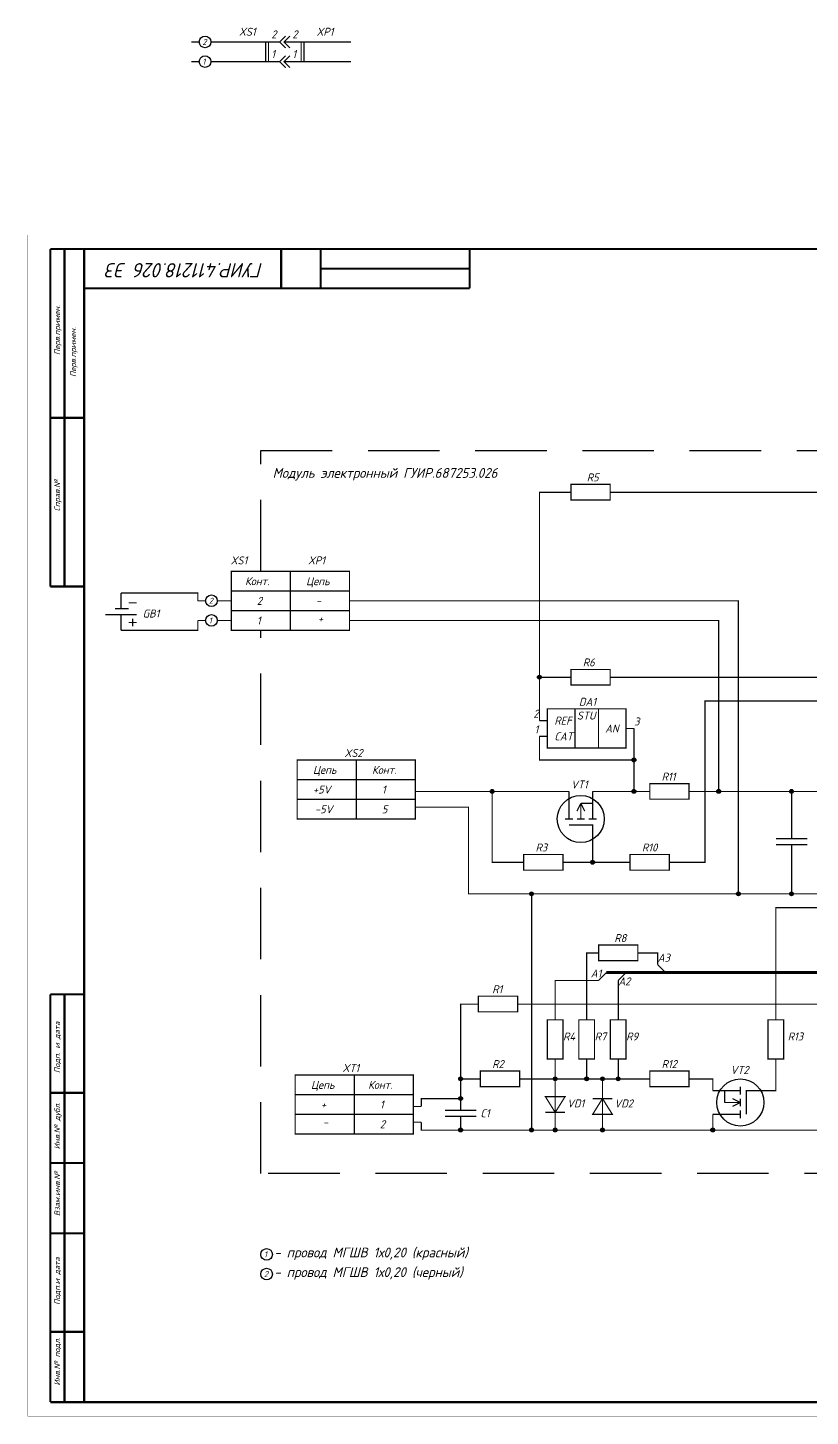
# Model space of a CAD drawing. Header units: millimetres. Extents: x 854 to 2227, y 131 to 625.
# Drawn here: x 1632.7 to 1910.7, y 130.9 to 624.6 of the extents above; entities that cross this region are included whole.
import ezdxf

# ---------------------------------------------------------------- set-up
doc = ezdxf.new("R2010")
doc.units = ezdxf.units.MM
doc.linetypes.add('штриховаяX2', pattern=[38.1, 25.4, -12.7])
doc.styles.add('GOST-2.304_Type-B_italic', font='GOST Common Italic.ttf')

msp = doc.modelspace()

# ---------------------------------------------------------------- linework, layer by layer
at = {"linetype": 'штриховаяX2'}
for p, q in [((1715.46, 431.34), (1715.46, 474.29)), ((1715.46, 474.29), (2200.73, 474.29)), ((1715.46, 217.18), (1715.46, 410.34)), ((2200.73, 217.18), (1715.46, 217.18))]:
    msp.add_line(p, q, dxfattribs=at)
for points, const_width in [([(1693.58, 619.54), (1690.78, 619.54)], 0.42), ([(1697.78, 619.54), (1702.68, 619.54)], 0.42), ([(1702.68, 619.54), (1722.18, 619.54)], 0.42), ([(1717.18, 612.54), (1717.18, 619.54)], 0.42), ([(1718.18, 612.54), (1718.18, 619.54)], 0.42), ([(1724.3, 617.41), (1722.18, 619.54), (1724.3, 621.66)], 0.42), ([(1725.8, 617.41), (1723.68, 619.54), (1725.8, 621.66)], 0.42), ([(1723.68, 619.54), (1744.68, 619.54)], 0.42), ([(1729.8, 612.54), (1729.8, 619.54)], 0.42), ([(1730.8, 612.54), (1730.8, 619.54)], 0.42), ([(1744.68, 619.54), (1747.48, 619.54)], 0.42), ([(1693.58, 612.54), (1690.78, 612.54)], 0.42), ([(1697.78, 612.54), (1702.68, 612.54)], 0.42), ([(1702.68, 612.54), (1722.18, 612.54)], 0.42), ([(1724.3, 610.41), (1722.18, 612.54), (1724.3, 614.66)], 0.42), ([(1725.8, 610.41), (1723.68, 612.54), (1725.8, 614.66)], 0.42), ([(1723.68, 612.54), (1744.68, 612.54)], 0.42), ([(1744.68, 612.54), (1747.48, 612.54)], 0.42), ([(1632.71, 550.92), (2226.67, 550.92), (2226.67, 130.96), (1632.71, 130.96), (1632.71, 550.92)], 0.0991), ([(1640.71, 425.92), (1640.71, 545.92)], 0.749), ([(1640.71, 545.92), (1652.71, 545.92)], 0.749), ([(1645.71, 545.92), (1645.71, 425.92)], 0.749), ([(1652.71, 135.92), (1652.71, 545.92), (2221.71, 545.92), (2221.71, 135.92)], 0.749), ([(1722.71, 545.92), (1722.71, 531.92)], 0.749), ([(1736.71, 531.98), (1736.71, 545.95)], 0.749), ([(1789.71, 545.92), (1789.71, 531.92)], 0.749), ([(1736.71, 538.92), (1789.71, 538.92)], 0.749), ([(1789.68, 531.98), (1652.71, 531.92)], 0.749), ([(1652.71, 485.92), (1640.71, 485.92)], 0.749), ([(1814.49, 378.25), (1814.49, 393.65), (1814.49, 459.45), (1822.89, 459.45)], 0.42), ([(1825.69, 459.45), (1822.89, 459.45)], 0.42), ([(1825.69, 462.25), (1839.63, 462.25), (1839.63, 456.7), (1825.69, 456.7), (1825.69, 462.25)], 0.42), ([(1839.69, 459.45), (1842.49, 459.45)], 0.42), ([(2045.49, 459.45), (2009.09, 459.45), (1960.09, 459.45), (1842.49, 459.45)], 0.42), ([(1704.96, 410.34), (1704.96, 431.34), (1746.96, 431.34), (1746.96, 410.34), (1704.96, 410.34)], 0.42), ([(1725.96, 410.34), (1725.96, 431.34)], 0.42), ([(1652.71, 425.92), (1640.71, 425.92)], 0.749), ([(1665.76, 420.84), (1665.76, 423.64)], 0.42), ([(1693.06, 420.83), (1693.06, 420.83), (1693.06, 423.64), (1665.76, 423.64)], 0.42), ([(1665.76, 420.84), (1665.76, 418.04)], 0.42), ([(1668.56, 420.14), (1671.36, 420.14)], 0.42), ([(1695.86, 420.84), (1693.06, 420.84)], 0.42), ([(1700.06, 420.84), (1704.96, 420.84)], 0.42), ([(1704.96, 424.34), (1746.96, 424.34)], 0.42), ([(1746.96, 420.84), (1749.76, 420.84)], 0.42), ([(1885.17, 316.67), (1885.17, 420.84), (1749.76, 420.84)], 0.42), ([(2109.89, 360.05), (2109.89, 420.25), (2016.79, 420.25), (2016.79, 288.65), (1852.29, 288.65), (1838.29, 288.65)], 1.05), ([(1660.16, 415.94), (1671.36, 415.94)], 0.42), ([(1663.66, 418.04), (1668.56, 418.04)], 0.42), ([(1665.76, 415.94), (1665.76, 413.14)], 0.42), ([(1669.96, 414.54), (1669.96, 411.74)], 0.42), ([(1704.96, 417.34), (1746.96, 417.34)], 0.42), ([(1693.06, 413.83), (1693.06, 413.83), (1693.06, 410.34), (1665.76, 410.34)], 0.42), ([(1665.76, 413.14), (1665.76, 410.34)], 0.42), ([(1668.56, 413.14), (1671.36, 413.14)], 0.42), ([(1695.86, 413.84), (1693.06, 413.84)], 0.42), ([(1700.06, 413.84), (1704.96, 413.84)], 0.42), ([(1746.96, 413.84), (1749.76, 413.84)], 0.42), ([(1749.76, 413.84), (1878.19, 413.84), (1878.19, 353.05)], 0.42), ([(1825.69, 396.45), (1839.63, 396.45), (1839.63, 390.9), (1825.69, 390.9), (1825.69, 396.45)], 0.42), ([(1822.89, 393.65), (1814.49, 393.65)], 0.42), ([(1825.69, 393.65), (1822.89, 393.65)], 0.42), ([(1839.69, 393.65), (1842.49, 393.65)], 0.42), ([(2044.09, 393.65), (1842.49, 393.65)], 0.42), ([(2044.09, 385.25), (1873.29, 385.25), (1873.29, 327.85), (1863.49, 327.85)], 0.42), ([(1817.29, 382.44), (1845.24, 382.44), (1845.24, 368.5), (1817.29, 368.5), (1817.29, 382.44)], 0.42), ([(1827.09, 382.45), (1827.09, 368.45)], 0.42), ([(1835.49, 382.45), (1835.49, 368.45)], 0.42), ([(1898.49, 274.65), (1898.49, 311.75), (2011.89, 311.75), (2011.89, 381.05), (2044.09, 381.05)], 0.42), ([(1817.29, 378.25), (1814.49, 378.25)], 0.42), ([(1845.29, 375.45), (1848.09, 375.45)], 0.42), ([(1848.09, 375.45), (1848.09, 364.25), (1848.09, 353.05)], 0.42), ([(1817.29, 372.65), (1814.49, 372.65)], 0.42), ([(1814.49, 372.65), (1814.49, 364.25), (1848.09, 364.25)], 0.42), ([(1728.39, 343.25), (1728.39, 364.25), (1770.39, 364.25), (1770.39, 343.25), (1728.39, 343.25)], 0.42), ([(1749.39, 343.25), (1749.39, 364.25)], 0.42), ([(1728.39, 357.25), (1770.39, 357.25)], 0.42), ([(1853.7, 355.85), (1867.64, 355.85), (1867.64, 350.3), (1853.7, 350.3), (1853.7, 355.85)], 0.42), ([(1770.39, 353.05), (1773.19, 353.05)], 0.42), ([(1773.19, 353.05), (1797.69, 353.05)], 0.42), ([(1822.19, 353.05), (1797.69, 353.05), (1797.69, 353.05), (1797.69, 327.85), (1806.09, 327.85)], 0.42), ([(1824.99, 353.05), (1822.19, 353.05)], 0.42), ([(1824.99, 343.25), (1824.99, 353.05)], 0.42), ([(1833.39, 343.25), (1833.39, 353.05)], 0.42), ([(1833.39, 353.05), (1836.19, 353.05)], 0.42), ([(1836.19, 353.05), (1848.09, 353.05), (1853.7, 353.05), (1850.89, 353.05)], 0.42), ([(1867.69, 353.05), (1870.49, 353.05)], 0.42), ([(1870.49, 353.05), (1878.19, 353.05), (1904.09, 353.05), (1904.09, 339.05)], 0.42), ([(1904.09, 353.05), (1923.69, 353.05)], 0.42), ([(1728.39, 350.25), (1770.39, 350.25)], 0.42), ([(1770.39, 347.45), (1773.19, 347.45)], 0.42), ([(1999.29, 322.94), (1999.29, 316.65), (1982.49, 316.65), (1885.19, 316.65), (1811.69, 316.65), (1789.29, 316.65), (1789.29, 318.05), (1789.29, 347.45), (1773.19, 347.45)], 0.42), ([(1829.19, 348.85), (1827.79, 346.05)], 0.42), ([(1829.19, 343.25), (1829.19, 348.85)], 0.42), ([(1829.19, 348.85), (1830.59, 346.05)], 0.42), ([(1829.19, 348.85), (1833.39, 348.85)], 0.42), ([(1826.39, 343.25), (1823.59, 343.25)], 0.42), ([(1824.99, 341.15), (1833.39, 341.15), (1833.39, 334.15)], 0.42), ([(1830.59, 343.25), (1827.79, 343.25)], 0.42), ([(1834.79, 343.25), (1831.99, 343.25)], 0.42), ([(1909.69, 336.25), (1898.49, 336.25)], 0.42), ([(1904.09, 336.25), (1904.09, 339.05)], 0.42), ([(1808.89, 330.65), (1822.83, 330.65), (1822.83, 325.1), (1808.89, 325.1), (1808.89, 330.65)], 0.42), ([(1833.39, 331.35), (1833.39, 327.85), (1825.69, 327.85)], 0.42), ([(1833.39, 334.15), (1833.39, 331.35)], 0.42), ([(1846.69, 330.65), (1860.64, 330.65), (1860.64, 325.1), (1846.69, 325.1), (1846.69, 330.65)], 0.42), ([(1898.49, 334.15), (1909.69, 334.15)], 0.42), ([(1904.09, 334.15), (1904.09, 331.35)], 0.42), ([(1904.09, 331.35), (1904.09, 316.65)], 0.42), ([(1808.89, 327.85), (1806.09, 327.85)], 0.42), ([(1822.89, 327.85), (1825.69, 327.85)], 0.42), ([(1843.89, 327.85), (1833.39, 327.85)], 0.42), ([(1846.69, 327.85), (1843.89, 327.85)], 0.42), ([(1860.69, 327.85), (1863.49, 327.85)], 0.42), ([(1811.69, 232.65), (1811.69, 315.95), (1811.69, 316.65)], 0.42), ([(1835.5, 298.45), (1849.43, 298.45), (1849.43, 292.9), (1835.5, 292.9), (1835.5, 298.45)], 0.42), ([(1831.29, 274.65), (1831.29, 295.65), (1832.69, 295.65), (1832.69, 295.65)], 0.42), ([(1835.49, 295.65), (1832.69, 295.65)], 0.42), ([(1849.49, 295.65), (1852.29, 295.65)], 0.42), ([(1852.29, 295.65), (1856.49, 295.65), (1856.49, 291.45)], 0.42), ([(1859.29, 288.65), (1856.49, 291.45)], 0.42), ([(1923.69, 290.75), (1923.69, 277.45), (1923.69, 277.45), (1809.59, 277.45)], 0.42), ([(1835.49, 285.85), (1838.29, 288.65)], 0.42), ([(1842.49, 285.85), (1845.29, 288.65)], 0.42), ([(1835.49, 285.85), (1820.09, 285.85), (1820.09, 274.65)], 0.42), ([(1842.49, 285.85), (1842.49, 274.65)], 0.42), ([(1640.71, 280.92), (1640.71, 135.92)], 0.749), ([(1652.71, 280.92), (1640.71, 280.92)], 0.749), ([(1645.71, 280.92), (1645.71, 135.92)], 0.749), ([(1789.99, 277.45), (1786.49, 277.45), (1786.49, 250.85), (1786.49, 243.85)], 0.42), ([(1792.79, 277.45), (1789.99, 277.45)], 0.42), ([(1792.79, 280.25), (1806.73, 280.25), (1806.73, 274.71), (1792.79, 274.71), (1792.79, 280.25)], 0.42), ([(1806.79, 277.45), (1809.59, 277.45)], 0.42), ([(1817.29, 271.85), (1822.83, 271.85), (1822.83, 257.91), (1817.29, 257.91), (1817.29, 271.85)], 0.42), ([(1820.09, 271.85), (1820.09, 274.65)], 0.42), ([(1828.5, 271.85), (1834.04, 271.85), (1834.04, 257.91), (1828.5, 257.91), (1828.5, 271.85)], 0.42), ([(1831.29, 271.85), (1831.29, 274.65)], 0.42), ([(1839.69, 271.85), (1845.24, 271.85), (1845.24, 257.91), (1839.69, 257.91), (1839.69, 271.85)], 0.42), ([(1842.49, 271.85), (1842.49, 274.65)], 0.42), ([(1895.7, 271.85), (1901.24, 271.85), (1901.24, 257.91), (1895.7, 257.91), (1895.7, 271.85)], 0.42), ([(1898.49, 271.85), (1898.49, 274.65)], 0.42), ([(1820.09, 257.85), (1820.09, 255.05)], 0.42), ([(1831.29, 257.85), (1831.29, 255.05)], 0.42), ([(1842.49, 257.85), (1842.49, 255.05)], 0.42), ([(1898.49, 257.85), (1898.49, 255.05)], 0.42), ([(1727.69, 231.25), (1727.69, 252.25), (1769.69, 252.25), (1769.69, 231.25), (1727.69, 231.25)], 0.42), ([(1748.69, 231.25), (1748.69, 252.25)], 0.42), ([(1793.5, 253.65), (1807.43, 253.65), (1807.43, 248.11), (1793.5, 248.11), (1793.5, 253.65)], 0.42), ([(1820.09, 255.05), (1820.09, 250.85), (1820.09, 250.85)], 0.42), ([(1831.29, 255.05), (1831.29, 250.85)], 0.42), ([(1842.49, 255.05), (1842.49, 250.85)], 0.42), ([(1853.7, 253.65), (1867.64, 253.65), (1867.64, 248.11), (1853.7, 248.11), (1853.7, 253.65)], 0.42), ([(1898.49, 255.05), (1898.49, 246.65), (1898.49, 246.65), (1897.79, 246.65)], 0.42), ([(1790.69, 250.85), (1786.49, 250.85), (1786.49, 250.85)], 0.42), ([(1793.49, 250.85), (1790.69, 250.85)], 0.42), ([(1807.49, 250.85), (1810.29, 250.85)], 0.42), ([(1810.29, 250.85), (1820.09, 250.85), (1831.29, 250.85), (1836.89, 250.85), (1842.49, 250.85), (1850.89, 250.85), (1850.89, 250.85)], 0.42), ([(1820.09, 247.35), (1820.09, 250.85), (1820.09, 250.85)], 0.42), ([(1820.09, 244.55), (1820.09, 247.35)], 0.42), ([(1836.89, 246.65), (1836.89, 250.85), (1836.89, 250.85)], 0.42), ([(1836.89, 243.85), (1836.89, 246.65)], 0.42), ([(1853.69, 250.85), (1850.89, 250.85)], 0.42), ([(1867.69, 250.85), (1870.49, 250.85)], 0.42), ([(1870.49, 250.85), (1876.09, 250.85), (1876.09, 250.84), (1876.09, 249.45)], 0.42), ([(1876.09, 246.65), (1876.09, 249.45)], 0.42), ([(1885.89, 246.65), (1876.09, 246.65)], 0.42), ([(1880.29, 242.45), (1880.29, 246.65)], 0.42), ([(1885.89, 248.05), (1885.89, 245.25)], 0.42), ([(1887.99, 238.25), (1887.99, 246.65), (1894.99, 246.65)], 0.42), ([(1894.99, 246.65), (1897.79, 246.65)], 0.42), ([(1652.71, 245.92), (1640.71, 245.92)], 0.749), ([(1727.69, 245.25), (1769.69, 245.25)], 0.42), ([(1772.49, 241.05), (1772.49, 243.85), (1786.49, 243.85), (1786.49, 242.45), (1786.49, 242.45)], 0.42), ([(1786.49, 239.65), (1786.49, 242.45)], 0.42), ([(1820.09, 238.95), (1820.09, 244.55)], 0.42), ([(1840.39, 243.85), (1833.39, 243.85)], 0.42), ([(1836.89, 243.85), (1836.89, 238.25)], 0.42), ([(1885.89, 242.45), (1880.29, 242.45)], 0.42), ([(1885.89, 242.45), (1883.09, 243.85)], 0.42), ([(1883.09, 241.05), (1885.89, 242.45)], 0.42), ([(1885.89, 243.85), (1885.89, 241.05)], 0.42), ([(1727.69, 238.25), (1769.69, 238.25)], 0.42), ([(1769.69, 241.05), (1772.49, 241.05)], 0.42), ([(1792.09, 239.65), (1780.89, 239.65)], 0.42), ([(1780.89, 237.55), (1792.09, 237.55)], 0.42), ([(1786.49, 237.55), (1786.49, 234.75)], 0.42), ([(1816.59, 238.95), (1823.59, 238.95)], 0.42), ([(1820.09, 238.95), (1820.09, 236.15)], 0.42), ([(1836.89, 238.25), (1836.89, 235.45)], 0.42), ([(1876.09, 232.65), (1912.49, 232.65), (1939.09, 232.65), (2025.89, 232.65), (2025.89, 239.65)], 0.42), ([(1885.89, 238.25), (1876.09, 238.25)], 0.42), ([(1876.09, 238.25), (1876.09, 235.45)], 0.42), ([(1885.89, 239.65), (1885.89, 236.85)], 0.42), ([(1769.69, 235.45), (1772.49, 235.45)], 0.42), ([(1772.49, 235.45), (1772.49, 232.65), (1773.89, 232.65), (1786.49, 232.65), (1786.49, 232.65), (1786.49, 234.75)], 0.42), ([(1786.49, 232.65), (1811.69, 232.65), (1876.09, 232.65), (1876.09, 235.45)], 0.42), ([(1820.09, 236.15), (1820.09, 232.65), (1820.09, 232.65)], 0.42), ([(1836.89, 235.45), (1836.89, 232.65), (1836.89, 232.65)], 0.42), ([(1652.71, 220.92), (1640.71, 220.92)], 0.749), ([(1652.71, 195.92), (1640.71, 195.92)], 0.749), ([(1652.71, 160.92), (1640.71, 160.92)], 0.749), ([(1640.71, 135.92), (2221.71, 135.92)], 0.749)]:
    msp.add_lwpolyline(points, dxfattribs=dict(const_width=const_width))
at = {"const_width": 0.711}
for points in [[(1814.14, 393.65, 1), (1814.85, 393.65, 1)], [(1847.74, 364.25, 1), (1848.45, 364.25, 1)], [(1797.34, 353.05, 1), (1798.05, 353.05, 1)], [(1847.74, 353.05, 1), (1848.45, 353.05, 1)], [(1877.84, 353.05, 1), (1878.55, 353.05, 1)], [(1903.74, 353.05, 1), (1904.45, 353.05, 1)], [(1833.04, 327.85, 1), (1833.75, 327.85, 1)], [(1811.34, 316.65, 1), (1812.05, 316.65, 1)], [(1884.84, 316.65, 1), (1885.55, 316.65, 1)], [(1903.74, 316.65, 1), (1904.45, 316.65, 1)], [(1786.14, 250.85, 1), (1786.85, 250.85, 1)], [(1819.74, 250.85, 1), (1820.45, 250.85, 1)], [(1830.94, 250.85, 1), (1831.65, 250.85, 1)], [(1836.54, 250.85, 1), (1837.25, 250.85, 1)], [(1842.14, 250.85, 1), (1842.85, 250.85, 1)], [(1786.14, 243.85, 1), (1786.85, 243.85, 1)], [(1786.14, 232.65, 1), (1786.85, 232.65, 1)], [(1811.34, 232.65, 1), (1812.05, 232.65, 1)], [(1819.74, 232.65, 1), (1820.45, 232.65, 1)], [(1836.54, 232.65, 1), (1837.25, 232.65, 1)], [(1875.74, 232.65, 1), (1876.45, 232.65, 1)]]:
    msp.add_lwpolyline(points, format="xyb", close=True, dxfattribs=at)
at = {"const_width": 0.42}
for points in [[(1820.09, 238.95), (1816.59, 244.55), (1823.59, 244.55), (1820.09, 238.95)], [(1820.09, 238.95), (1816.59, 244.55), (1823.59, 244.55), (1820.09, 238.95)], [(1840.39, 238.25), (1833.39, 238.25), (1836.89, 243.85), (1840.39, 238.25)], [(1836.89, 243.85), (1840.39, 238.25), (1833.39, 238.25), (1836.89, 243.85)]]:
    msp.add_lwpolyline(points, close=True, dxfattribs=at)
for centre in [(1833.36, 327.88), (1833.36, 327.88), (1833.36, 327.88), (1833.36, 327.88), (1786.47, 250.87), (1786.47, 250.87), (1786.47, 250.87), (1786.47, 250.87), (1820.07, 250.87), (1820.07, 250.87), (1820.07, 250.87), (1820.07, 250.87), (1820.07, 250.87), (1820.07, 250.87), (1831.26, 250.87), (1831.26, 250.87), (1831.26, 250.87), (1831.26, 250.87), (1836.87, 250.87), (1836.87, 250.87), (1836.87, 250.87), (1836.87, 250.87), (1842.47, 250.87), (1842.47, 250.87), (1842.47, 250.87), (1842.47, 250.87), (1786.47, 232.68), (1786.47, 232.68), (1786.47, 232.68), (1786.47, 232.68), (1811.67, 232.68), (1811.67, 232.68), (1811.67, 232.68), (1811.67, 232.68), (1820.07, 232.68), (1820.07, 232.68), (1836.87, 232.68), (1836.87, 232.68), (1876.07, 232.68), (1876.07, 232.68), (1876.07, 232.68), (1876.07, 232.68)]:
    msp.add_circle(centre, 0.682)
for centre, major_axis, ratio in [((1695.65, 619.57), (0, 2.07), 0.999997), ((1695.65, 612.57), (0, 2.07), 0.999997), ((1697.93, 420.87), (0, 2.07), 0.999997), ((1697.93, 413.87), (0, 2.07), 0.999997), ((1814.46, 393.68), (0, 0.682), 0.99999), ((1814.46, 393.68), (0, 0.682), 0.99999), ((1814.46, 393.68), (0, 0.682), 0.99999), ((1814.46, 393.68), (0, 0.682), 0.99999), ((1848.06, 364.27), (0.682, 0), 0.997288), ((1848.06, 364.27), (0.682, 0), 0.997288), ((1848.06, 364.27), (0.682, 0), 0.997288), ((1848.06, 364.27), (0.682, 0), 0.997288), ((1797.66, 353.08), (0, 0.682), 0.999979), ((1797.66, 353.08), (0, 0.682), 0.999979), ((1797.66, 353.08), (0, 0.682), 0.999979), ((1797.66, 353.08), (0, 0.682), 0.999979), ((1829.17, 343.27), (0, 8.37), 0.999992), ((1848.06, 353.08), (0, 0.682), 0.999979), ((1848.06, 353.08), (0, 0.682), 0.999979), ((1848.06, 353.08), (0, 0.682), 0.999979), ((1848.06, 353.08), (0, 0.682), 0.999979), ((1878.17, 353.08), (0, 0.682), 0.999979), ((1878.17, 353.08), (0, 0.682), 0.999979), ((1878.17, 353.08), (0, 0.682), 0.999979), ((1878.17, 353.08), (0, 0.682), 0.999979), ((1904.07, 353.08), (0, 0.682), 0.999979), ((1904.07, 353.08), (0, 0.682), 0.999979), ((1904.07, 353.08), (0, 0.682), 0.999979), ((1904.07, 353.08), (0, 0.682), 0.999979), ((1811.67, 316.67), (0, 0.682), 0.999979), ((1811.67, 316.67), (0, 0.682), 0.999979), ((1811.67, 316.67), (0, 0.682), 0.999979), ((1811.67, 316.67), (0, 0.682), 0.999979), ((1885.17, 316.67), (0, 0.682), 0.999979), ((1885.17, 316.67), (0, 0.682), 0.999979), ((1885.17, 316.67), (0, 0.682), 0.999979), ((1885.17, 316.67), (0, 0.682), 0.999979), ((1904.07, 316.67), (0, 0.682), 0.999979), ((1904.07, 316.67), (0, 0.682), 0.999979), ((1885.87, 242.47), (0, 8.37), 0.999992), ((1786.47, 243.87), (0, 0.682), 0.999979), ((1786.47, 243.87), (0, 0.682), 0.999979), ((1786.47, 243.87), (0, 0.682), 0.999979), ((1786.47, 243.87), (0, 0.682), 0.999979), ((1717.53, 188.45), (0, 2.07), 0.999997), ((1717.53, 181.45), (0, 2.07), 0.999997)]:
    msp.add_ellipse(centre, major_axis=major_axis, ratio=ratio)

# ---------------------------------------------------------------- texts
at = {"style": 'GOST-2.304_Type-B_italic'}
for s, height, p in [('XS1', 2.845, (1707.7, 621.76)), ('2', 2.84, (1719.18, 620.84)), ('2', 2.84, (1726.66, 620.84)), ('XP1', 2.845, (1735.24, 621.76)), ('2', 2.13, (1694.69, 618.5)), ('1', 2.13, (1694.69, 611.5)), ('1', 2.84, (1719.18, 613.84)), ('1', 2.84, (1726.66, 613.84)), ('Модуль электронный ГУИР.687253.026', 3.5, (1719.67, 464.57)), ('R5', 2.845, (1831.29, 463.31)), ('XS1', 2.845, (1704.73, 433.8)), ('XP1', 2.845, (1732.26, 433.8)), ('Конт.', 2.845, (1709.86, 426.4)), ('Цепь', 2.845, (1731.56, 426.4)), ('2', 2.13, (1696.98, 419.8)), ('2', 2.84, (1714.06, 419.4)), ('-', 2.84, (1735.06, 419.4)), ('GB1', 2.845, (1673.46, 414.9)), ('1', 2.13, (1696.98, 412.8)), ('1', 2.84, (1714.06, 412.4)), ('+', 2.84, (1735.76, 413.1)), ('R6', 2.845, (1829.89, 397.51)), ('DA1', 2.845, (1828.49, 383.51)), ('2', 2.84, (1812.32, 379.31)), ('STU', 2.845, (1827.79, 378.61)), ('1', 2.84, (1812.73, 373.71)), ('REF', 2.845, (1819.78, 376.82)), ('AN', 2.845, (1837.83, 374.02)), ('3', 2.84, (1848.14, 376.51)), ('CAT', 2.845, (1819.78, 371.22)), ('XS2', 2.845, (1745.19, 365.31)), ('Цепь', 2.845, (1733.99, 359.31)), ('Конт.', 2.845, (1754.99, 359.31)), ('VT1', 2.845, (1825.69, 354.11)), ('R11', 2.845, (1857.89, 356.91)), ('+5V', 2.845, (1733.99, 352.31)), ('1', 2.84, (1758.49, 352.31)), ('-5V', 2.845, (1734.69, 345.31)), ('5', 2.84, (1758.49, 345.31)), ('R3', 2.845, (1813.09, 331.71)), ('R10', 2.845, (1850.89, 331.71)), ('R8', 2.845, (1841.09, 299.51)), ('A3', 2.845, (1856.49, 292.51)), ('A1', 2.845, (1832.69, 286.91)), ('A2', 2.845, (1842.49, 284.11)), ('R1', 2.845, (1797.69, 281.31)), ('R4', 2.845, (1822.89, 264.51)), ('R7', 2.845, (1834.09, 264.51)), ('R9', 2.845, (1845.29, 264.51)), ('R13', 2.845, (1902.69, 264.51)), ('R2', 2.845, (1797.69, 254.71)), ('R12', 2.845, (1857.89, 254.71)), ('XT1', 2.845, (1744.49, 253.31)), ('VT2', 2.845, (1882.39, 252.61)), ('Цепь', 2.845, (1733.29, 247.31)), ('Конт.', 2.845, (1753.59, 247.31)), ('+', 2.84, (1736.79, 240.31)), ('1', 2.84, (1757.79, 240.31)), ('VD1', 2.845, (1824.29, 240.71)), ('VD2', 2.845, (1841.09, 240.71)), ('C1', 2.845, (1793.49, 237.21)), ('-', 2.84, (1737.49, 234.01)), ('2', 2.84, (1757.79, 233.31)), ('1', 2.13, (1716.58, 187.39)), ('- провод МГШВ 1х0,20 (красный)', 3.5, (1720.26, 187.4)), ('- провод МГШВ 1х0,20 (черный)', 3.5, (1720.26, 180.4)), ('2', 2.13, (1716.58, 180.39))]:
    msp.add_text(s, height=height, dxfattribs=at).set_placement(p)
for s, height, rotation, p in [('ГУИР.411218.026 Э3', 5.08, 180, (1716.35, 540.93)), ('Перв.примен.', 2.032, 90, (1644.14, 508.23)), ('Перв.примен.', 2.032, 90, (1649.82, 500.42)), ('Справ.№', 2.032, 90, (1644.14, 452.67)), ('Подп. и дата', 2.032, 90, (1644.14, 252.9)), ('Инв.№ дубл.', 2.032, 90, (1644.14, 225.82)), ('Взам.инв.№', 2.032, 90, (1644.14, 202.08)), ('Подп.и дата', 2.032, 90, (1644.14, 170.48)), ('Инв.№ подл.', 2.032, 90, (1644.14, 141.82))]:
    msp.add_text(s, height=height, rotation=rotation, dxfattribs=at).set_placement(p)

doc.saveas('drawing.dxf')
